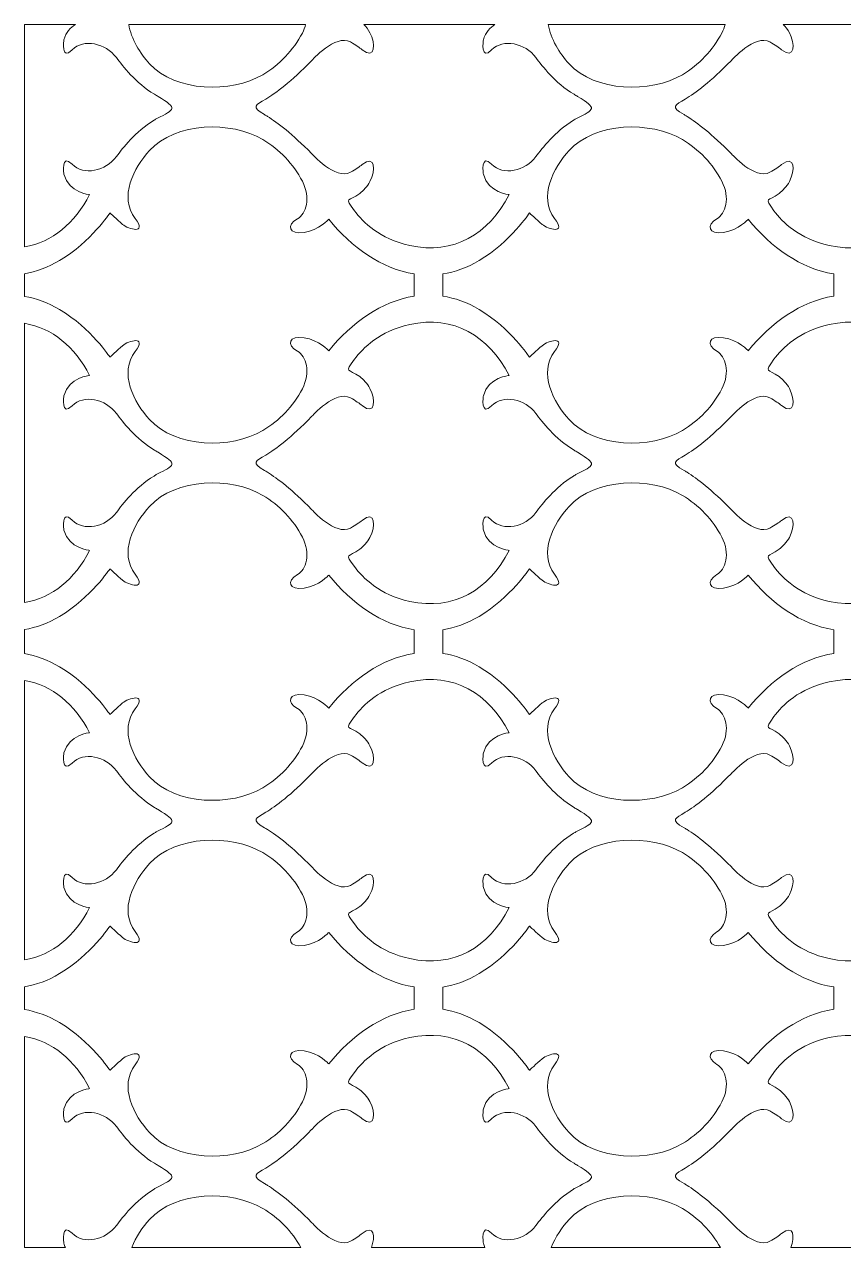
# Model space of a CAD drawing. Header units: millimetres. Extents: x -1200 to 1200, y -592 to 590.
# Drawn here: x -1200 to -410, y -592 to 590 of the extents above; entities that cross this region are included whole.
import ezdxf

# ---------------------------------------------------------------- set-up
doc = ezdxf.new("R2010")
doc.units = ezdxf.units.MM
doc.header["$MEASUREMENT"] = 0
doc.layers.add('Layer 1', color=7, linetype='Continuous')

msp = doc.modelspace()

# ---------------------------------------------------------------- linework, layer by layer
at = {"layer": 'Layer 1', "color": 250, "lineweight": 20}
for points, knots in [([(-1200.05, 375.5518), (-1173.1857, 379.9915), (-1151.4604, 398.1002), (-1137.2702, 425.9065), (-1137.2702, 425.9065), (-1156.9637, 427.2996), (-1162.1153, 445.4076), (-1162.1153, 445.4076), (-1165.1208, 466.2385), (-1154.102, 455.0739), (-1143.0822, 443.9097), (-1121.7637, 448.4274), (-1111.3126, 462.5627), (-1105.2576, 470.7513), (-1093.3278, 486.3841), (-1075.0854, 497.6592), (-1074.1068, 498.2644), (-1073.1877, 498.9029), (-1072.2194, 499.3873), (-1054.7273, 508.1419), (-1051.7535, 508.8436), (-1071.1237, 520.5232), (-1072.2374, 521.1944), (-1073.4184, 521.8614), (-1074.6207, 522.5951), (-1093.1255, 533.8847), (-1105.206, 549.713), (-1111.3126, 557.9741), (-1121.7649, 572.1112), (-1143.0822, 576.5924), (-1154.102, 565.48), (-1165.1208, 554.3074), (-1162.1153, 575.1398), (-1162.1153, 575.1398), (-1160.0169, 582.5109), (-1155.5046, 587.1098), (-1150.8935, 589.9734), (-1150.8935, 589.9734), (-1200.05, 589.9734), (-1200.05, 589.9734), (-1200.05, 589.9734), (-1200.05, 375.5518), (-1200.05, 375.5518)], [0, 0, 0, 0, 0.071428571, 0.071428571, 0.071428571, 0.142857143, 0.142857143, 0.142857143, 0.214285714, 0.214285714, 0.214285714, 0.285714286, 0.285714286, 0.285714286, 0.357142857, 0.357142857, 0.357142857, 0.428571429, 0.428571429, 0.428571429, 0.5, 0.5, 0.5, 0.571428571, 0.571428571, 0.571428571, 0.642857143, 0.642857143, 0.642857143, 0.714285714, 0.714285714, 0.714285714, 0.785714286, 0.785714286, 0.785714286, 0.857142857, 0.857142857, 0.857142857, 0.928571429, 0.928571429, 0.928571429, 1, 1, 1, 1]), ([(-1099.5283, 589.9734), (-1097.179, 575.9589), (-1088.4727, 561.9979), (-1079.4246, 552.1524), (-1054.2955, 524.8359), (-1000.6188, 523.3292), (-970.0499, 541.566), (-954.2366, 550.9289), (-940.4944, 565.1873), (-931.9554, 581.7707), (-930.5265, 584.5485), (-929.4844, 587.2985), (-928.7785, 589.9734), (-928.7785, 589.9734), (-1099.5283, 589.9734), (-1099.5283, 589.9734)], [0, 0, 0, 0, 0.2, 0.2, 0.2, 0.4, 0.4, 0.4, 0.6, 0.6, 0.6, 0.8, 0.8, 0.8, 1, 1, 1, 1]), ([(-872.6251, 589.9734), (-870.4645, 587.7821), (-868.4118, 585.169), (-866.7332, 582.0619), (-861.1645, 571.7609), (-861.3467, 555.2965), (-874.2377, 565.6545), (-876.7672, 567.6903), (-880.3945, 570.2516), (-885.5569, 573.0988), (-899.9228, 581.1311), (-922.9763, 555.0621), (-922.9763, 555.0621), (-942.9847, 534.6443), (-957.5317, 523.7435), (-967.2576, 517.9294), (-976.9307, 512.1532), (-982.0971, 510.6099), (-968.4354, 503.0453), (-967.5092, 502.5326), (-966.5629, 501.9289), (-965.5586, 501.2969), (-955.8463, 495.194), (-941.814, 484.4261), (-922.9763, 465.4598), (-922.9763, 465.4598), (-899.9228, 439.4171), (-885.5569, 447.4285), (-880.3945, 450.308), (-876.7672, 452.8228), (-874.2377, 454.8631), (-861.3467, 465.2605), (-861.1645, 448.7564), (-866.7332, 438.4741), (-869.4346, 433.4864), (-873.1055, 429.7542), (-876.6382, 427.0378), (-887.4366, 418.7326), (-891.7742, 424.0194), (-881.6776, 410.2573), (-873.6703, 399.3431), (-857.3153, 383.0212), (-828.2925, 376.698), (-786.1522, 367.5169), (-752.0951, 387.4323), (-732.461, 425.9065), (-732.461, 425.9065), (-752.1549, 427.2996), (-757.3065, 445.4076), (-757.3065, 445.4076), (-760.3119, 466.2385), (-749.2923, 455.0739), (-738.2733, 443.9097), (-716.9548, 448.4274), (-706.5033, 462.5627), (-700.4488, 470.7513), (-688.5186, 486.3841), (-670.2761, 497.6592), (-669.2979, 498.2644), (-668.3788, 498.9029), (-667.4105, 499.3873), (-649.9186, 508.1419), (-646.9443, 508.8436), (-666.3144, 520.5232), (-667.4286, 521.1944), (-668.6092, 521.8614), (-669.8123, 522.5951), (-688.3162, 533.8847), (-700.3971, 549.713), (-706.5033, 557.9741), (-716.9553, 572.1112), (-738.2733, 576.5924), (-749.2923, 565.48), (-760.3119, 554.3074), (-757.3065, 575.1398), (-757.3065, 575.1398), (-755.2072, 582.5109), (-750.6953, 587.1098), (-746.0846, 589.9734), (-746.0846, 589.9734), (-872.6251, 589.9734), (-872.6251, 589.9734)], [0, 0, 0, 0, 0.037037037, 0.037037037, 0.037037037, 0.074074074, 0.074074074, 0.074074074, 0.111111111, 0.111111111, 0.111111111, 0.148148148, 0.148148148, 0.148148148, 0.185185185, 0.185185185, 0.185185185, 0.222222222, 0.222222222, 0.222222222, 0.259259259, 0.259259259, 0.259259259, 0.296296296, 0.296296296, 0.296296296, 0.333333333, 0.333333333, 0.333333333, 0.37037037, 0.37037037, 0.37037037, 0.407407407, 0.407407407, 0.407407407, 0.444444444, 0.444444444, 0.444444444, 0.481481481, 0.481481481, 0.481481481, 0.518518519, 0.518518519, 0.518518519, 0.555555556, 0.555555556, 0.555555556, 0.592592593, 0.592592593, 0.592592593, 0.62962963, 0.62962963, 0.62962963, 0.666666667, 0.666666667, 0.666666667, 0.703703704, 0.703703704, 0.703703704, 0.740740741, 0.740740741, 0.740740741, 0.777777778, 0.777777778, 0.777777778, 0.814814815, 0.814814815, 0.814814815, 0.851851852, 0.851851852, 0.851851852, 0.888888889, 0.888888889, 0.888888889, 0.925925926, 0.925925926, 0.925925926, 0.962962963, 0.962962963, 0.962962963, 1, 1, 1, 1]), ([(-694.7186, 589.9734), (-692.3701, 575.9589), (-683.6634, 561.9979), (-674.6154, 552.1524), (-649.4843, 524.8347), (-595.8383, 523.3307), (-565.2708, 541.566), (-549.4574, 550.9289), (-535.7155, 565.1873), (-527.1758, 581.7707), (-525.7473, 584.5485), (-524.7053, 587.2985), (-523.9993, 589.9734), (-523.9993, 589.9734), (-694.7186, 589.9734), (-694.7186, 589.9734)], [0, 0, 0, 0, 0.2, 0.2, 0.2, 0.4, 0.4, 0.4, 0.6, 0.6, 0.6, 0.8, 0.8, 0.8, 1, 1, 1, 1]), ([(-467.8459, 589.9734), (-465.6854, 587.7821), (-463.6325, 585.169), (-461.9544, 582.0619), (-456.3849, 571.7609), (-456.5676, 555.2965), (-469.4588, 565.6545), (-471.9876, 567.6903), (-475.6156, 570.2516), (-480.778, 573.0988), (-495.1437, 581.1311), (-518.1971, 555.0621), (-518.1971, 555.0621), (-538.2054, 534.6443), (-552.7528, 523.7435), (-562.4784, 517.9294), (-572.151, 512.1532), (-577.3171, 510.6099), (-563.6558, 503.0453), (-562.73, 502.5326), (-561.7833, 501.9289), (-560.7785, 501.2969), (-551.067, 495.194), (-537.0348, 484.4261), (-518.1971, 465.4598), (-518.1971, 465.4598), (-495.1437, 439.4171), (-480.778, 447.4285), (-475.6156, 450.308), (-471.9876, 452.8228), (-469.4588, 454.8631), (-456.5676, 465.2605), (-456.3849, 448.7564), (-461.9544, 438.4741), (-464.6558, 433.4864), (-468.3263, 429.7542), (-471.8594, 427.0378), (-482.6573, 418.7326), (-486.9949, 424.0194), (-476.8984, 410.2573), (-468.8916, 399.3431), (-452.5357, 383.0212), (-423.5129, 376.698), (-381.3729, 367.5169), (-347.316, 387.4323), (-327.6817, 425.9065), (-327.6817, 425.9065), (-347.3756, 427.2996), (-352.5272, 445.4076), (-352.5272, 445.4076), (-355.5319, 466.2385), (-344.5131, 455.0739), (-333.4944, 443.9097), (-312.1757, 448.4274), (-301.725, 462.5627), (-295.6692, 470.7513), (-283.7393, 486.3841), (-265.497, 497.6592), (-264.5186, 498.2644), (-263.5996, 498.9029), (-262.6309, 499.3873), (-245.1393, 508.1419), (-242.165, 508.8436), (-261.5352, 520.5232), (-262.6485, 521.1944), (-263.8299, 521.8614), (-265.0331, 522.5951), (-283.5366, 533.8847), (-295.6178, 549.713), (-301.725, 557.9741), (-312.176, 572.1112), (-333.4944, 576.5924), (-344.5131, 565.48), (-355.5319, 554.3074), (-352.5272, 575.1398), (-352.5272, 575.1398), (-350.428, 582.5109), (-345.9161, 587.1098), (-341.305, 589.9734), (-341.305, 589.9734), (-467.8459, 589.9734), (-467.8459, 589.9734)], [0, 0, 0, 0, 0.037037037, 0.037037037, 0.037037037, 0.074074074, 0.074074074, 0.074074074, 0.111111111, 0.111111111, 0.111111111, 0.148148148, 0.148148148, 0.148148148, 0.185185185, 0.185185185, 0.185185185, 0.222222222, 0.222222222, 0.222222222, 0.259259259, 0.259259259, 0.259259259, 0.296296296, 0.296296296, 0.296296296, 0.333333333, 0.333333333, 0.333333333, 0.37037037, 0.37037037, 0.37037037, 0.407407407, 0.407407407, 0.407407407, 0.444444444, 0.444444444, 0.444444444, 0.481481481, 0.481481481, 0.481481481, 0.518518519, 0.518518519, 0.518518519, 0.555555556, 0.555555556, 0.555555556, 0.592592593, 0.592592593, 0.592592593, 0.62962963, 0.62962963, 0.62962963, 0.666666667, 0.666666667, 0.666666667, 0.703703704, 0.703703704, 0.703703704, 0.740740741, 0.740740741, 0.740740741, 0.777777778, 0.777777778, 0.777777778, 0.814814815, 0.814814815, 0.814814815, 0.851851852, 0.851851852, 0.851851852, 0.888888889, 0.888888889, 0.888888889, 0.925925926, 0.925925926, 0.925925926, 0.962962963, 0.962962963, 0.962962963, 1, 1, 1, 1]), ([(-1200.05, 327.6724), (-1200.05, 327.6724), (-1200.05, 349.5335), (-1200.05, 349.5335), (-1188.8257, 351.4267), (-1177.4736, 355.5373), (-1166.1864, 362.2624), (-1135.6209, 380.471), (-1117.6264, 408.1911), (-1117.6264, 408.1911), (-1117.6264, 408.1911), (-1110.8456, 401.7398), (-1105.383, 397.0799), (-1099.9205, 392.4207), (-1081.2734, 387.0446), (-1093.3278, 402.8147), (-1109.0367, 423.365), (-1094.7168, 451.74), (-1079.4246, 468.3698), (-1054.2337, 495.7676), (-1000.6893, 497.1854), (-970.0499, 478.9795), (-954.2366, 469.5827), (-940.4944, 455.338), (-931.9554, 438.7634), (-923.6041, 422.5555), (-928.4432, 407.2329), (-936.6516, 402.5151), (-947.4837, 396.289), (-945.0013, 387.2714), (-930.333, 389.4188), (-915.6649, 391.5654), (-906.461, 402.0527), (-906.461, 402.0527), (-884.6394, 374.9489), (-855.5705, 354.1938), (-824.0067, 349.3578), (-824.0067, 349.3578), (-824.0067, 327.8443), (-824.0067, 327.8443), (-855.5705, 323.0056), (-884.6394, 302.2456), (-906.461, 275.1398), (-906.461, 275.1398), (-915.6649, 285.6107), (-930.333, 287.7635), (-945.0013, 289.9204), (-947.4837, 280.9051), (-936.6516, 274.6745), (-928.4432, 269.9642), (-923.6041, 254.6603), (-931.9554, 238.4272), (-940.4944, 221.8438), (-954.2366, 207.5851), (-970.0499, 198.2226), (-1000.6172, 179.9869), (-1054.2971, 181.4947), (-1079.4246, 208.809), (-1094.7168, 225.4491), (-1109.0367, 253.8462), (-1093.3278, 274.3852), (-1081.2734, 290.1548), (-1099.9205, 284.8008), (-1105.383, 280.083), (-1110.8456, 275.4326), (-1117.6264, 268.9705), (-1117.6264, 268.9705), (-1117.6264, 268.9705), (-1135.6209, 296.7235), (-1166.1864, 314.9401), (-1177.4736, 321.6682), (-1188.8257, 325.7804), (-1200.05, 327.6724)], [0, 0, 0, 0, 0.041666667, 0.041666667, 0.041666667, 0.083333333, 0.083333333, 0.083333333, 0.125, 0.125, 0.125, 0.166666667, 0.166666667, 0.166666667, 0.208333333, 0.208333333, 0.208333333, 0.25, 0.25, 0.25, 0.291666667, 0.291666667, 0.291666667, 0.333333333, 0.333333333, 0.333333333, 0.375, 0.375, 0.375, 0.416666667, 0.416666667, 0.416666667, 0.458333333, 0.458333333, 0.458333333, 0.5, 0.5, 0.5, 0.541666667, 0.541666667, 0.541666667, 0.583333333, 0.583333333, 0.583333333, 0.625, 0.625, 0.625, 0.666666667, 0.666666667, 0.666666667, 0.708333333, 0.708333333, 0.708333333, 0.75, 0.75, 0.75, 0.791666667, 0.791666667, 0.791666667, 0.833333333, 0.833333333, 0.833333333, 0.875, 0.875, 0.875, 0.916666667, 0.916666667, 0.916666667, 0.958333333, 0.958333333, 0.958333333, 1, 1, 1, 1]), ([(-565.2708, 478.9795), (-549.4574, 469.5827), (-535.7155, 455.338), (-527.1758, 438.7634), (-518.8249, 422.5555), (-523.6644, 407.2329), (-531.8724, 402.5151), (-542.7044, 396.289), (-540.2222, 387.2714), (-525.5541, 389.4188), (-510.8856, 391.5654), (-501.6818, 402.0527), (-501.6818, 402.0527), (-479.8602, 374.9489), (-450.7909, 354.1938), (-419.2274, 349.3578), (-419.2274, 349.3578), (-419.2274, 327.8443), (-419.2274, 327.8443), (-450.7909, 323.0056), (-479.8602, 302.2456), (-501.6818, 275.1398), (-501.6818, 275.1398), (-510.8856, 285.6107), (-525.5541, 287.7635), (-540.2222, 289.9204), (-542.7044, 280.9051), (-531.8724, 274.6745), (-523.6644, 269.9642), (-518.8249, 254.6603), (-527.1758, 238.4272), (-535.7155, 221.8438), (-549.4574, 207.5851), (-565.2708, 198.2226), (-595.8367, 179.9872), (-649.4863, 181.4932), (-674.6154, 208.809), (-689.9075, 225.4491), (-704.2271, 253.8462), (-688.5186, 274.3852), (-676.4642, 290.1548), (-695.1116, 284.8008), (-700.5737, 280.083), (-706.0367, 275.4326), (-712.8177, 268.9705), (-712.8177, 268.9705), (-712.8177, 268.9705), (-730.8116, 296.7235), (-761.3768, 314.9401), (-773.0826, 321.9171), (-784.8553, 326.0811), (-796.4862, 327.8732), (-796.4862, 327.8732), (-796.4862, 349.3311), (-796.4862, 349.3311), (-784.8553, 351.1249), (-773.0826, 355.2885), (-761.3768, 362.2624), (-730.8116, 380.471), (-712.8177, 408.1911), (-712.8177, 408.1911), (-712.8177, 408.1911), (-706.0367, 401.7398), (-700.5737, 397.0799), (-695.1116, 392.4207), (-676.4642, 387.0446), (-688.5186, 402.8147), (-704.2271, 423.365), (-689.9075, 451.74), (-674.6154, 468.3698), (-649.4225, 495.7695), (-595.9089, 497.1843), (-565.2708, 478.9795)], [0, 0, 0, 0, 0.041666667, 0.041666667, 0.041666667, 0.083333333, 0.083333333, 0.083333333, 0.125, 0.125, 0.125, 0.166666667, 0.166666667, 0.166666667, 0.208333333, 0.208333333, 0.208333333, 0.25, 0.25, 0.25, 0.291666667, 0.291666667, 0.291666667, 0.333333333, 0.333333333, 0.333333333, 0.375, 0.375, 0.375, 0.416666667, 0.416666667, 0.416666667, 0.458333333, 0.458333333, 0.458333333, 0.5, 0.5, 0.5, 0.541666667, 0.541666667, 0.541666667, 0.583333333, 0.583333333, 0.583333333, 0.625, 0.625, 0.625, 0.666666667, 0.666666667, 0.666666667, 0.708333333, 0.708333333, 0.708333333, 0.75, 0.75, 0.75, 0.791666667, 0.791666667, 0.791666667, 0.833333333, 0.833333333, 0.833333333, 0.875, 0.875, 0.875, 0.916666667, 0.916666667, 0.916666667, 0.958333333, 0.958333333, 0.958333333, 1, 1, 1, 1]), ([(-967.2576, 174.5852), (-957.5317, 180.4), (-942.9847, 191.3005), (-922.9763, 211.7186), (-922.9763, 211.7186), (-899.9228, 237.7876), (-885.5569, 229.755), (-880.3945, 226.9078), (-876.7672, 224.3465), (-874.2377, 222.3108), (-861.3467, 211.9534), (-861.1645, 228.4176), (-866.7332, 238.718), (-869.4346, 243.7195), (-873.1055, 247.4425), (-876.6382, 250.1826), (-887.4366, 258.4448), (-891.7742, 253.1446), (-881.6776, 266.9364), (-873.6703, 277.8734), (-857.3153, 294.1699), (-828.2925, 300.5091), (-786.1522, 309.7004), (-752.0951, 289.7428), (-732.461, 251.2864), (-732.461, 251.2864), (-752.1549, 249.8888), (-757.3065, 231.7961), (-757.3065, 231.7961), (-760.3119, 210.964), (-749.2923, 222.1358), (-738.2733, 233.2486), (-716.9553, 228.7674), (-706.5033, 214.6306), (-700.3971, 206.3693), (-688.3162, 190.5413), (-669.8123, 179.2517), (-668.6092, 178.5175), (-667.4286, 177.8505), (-666.3144, 177.1793), (-646.9443, 165.4998), (-649.9186, 164.7989), (-667.4105, 156.0436), (-668.3788, 155.5591), (-669.2979, 154.9203), (-670.2761, 154.3154), (-688.5186, 143.0403), (-700.4488, 127.4074), (-706.5033, 119.2189), (-716.9548, 105.0836), (-738.2733, 100.5663), (-749.2923, 111.7301), (-760.3119, 122.8947), (-757.3065, 102.0638), (-757.3065, 102.0638), (-752.1549, 83.9558), (-732.461, 82.5631), (-732.461, 82.5631), (-752.0951, 44.0884), (-786.1522, 24.1731), (-828.2925, 33.3541), (-857.3153, 39.6774), (-873.6703, 55.9997), (-881.6776, 66.9139), (-891.7742, 80.6757), (-887.4366, 75.3891), (-876.6382, 83.6939), (-873.1055, 86.4107), (-869.4346, 90.143), (-866.7332, 95.1303), (-861.1645, 105.4129), (-861.3467, 121.9166), (-874.2377, 111.5193), (-876.7672, 109.479), (-880.3945, 106.9645), (-885.5569, 104.085), (-899.9228, 96.0732), (-922.9763, 122.1163), (-922.9763, 122.1163), (-941.814, 141.0823), (-955.8463, 151.8505), (-965.5586, 157.9539), (-966.5629, 158.5854), (-967.5092, 159.1888), (-968.4354, 159.7018), (-982.0971, 167.2661), (-976.9307, 168.8093), (-967.2576, 174.5852)], [0, 0, 0, 0, 0.034482759, 0.034482759, 0.034482759, 0.068965517, 0.068965517, 0.068965517, 0.103448276, 0.103448276, 0.103448276, 0.137931034, 0.137931034, 0.137931034, 0.172413793, 0.172413793, 0.172413793, 0.206896552, 0.206896552, 0.206896552, 0.24137931, 0.24137931, 0.24137931, 0.275862069, 0.275862069, 0.275862069, 0.310344828, 0.310344828, 0.310344828, 0.344827586, 0.344827586, 0.344827586, 0.379310345, 0.379310345, 0.379310345, 0.413793103, 0.413793103, 0.413793103, 0.448275862, 0.448275862, 0.448275862, 0.482758621, 0.482758621, 0.482758621, 0.517241379, 0.517241379, 0.517241379, 0.551724138, 0.551724138, 0.551724138, 0.586206897, 0.586206897, 0.586206897, 0.620689655, 0.620689655, 0.620689655, 0.655172414, 0.655172414, 0.655172414, 0.689655172, 0.689655172, 0.689655172, 0.724137931, 0.724137931, 0.724137931, 0.75862069, 0.75862069, 0.75862069, 0.793103448, 0.793103448, 0.793103448, 0.827586207, 0.827586207, 0.827586207, 0.862068966, 0.862068966, 0.862068966, 0.896551724, 0.896551724, 0.896551724, 0.931034483, 0.931034483, 0.931034483, 0.965517241, 0.965517241, 0.965517241, 1, 1, 1, 1]), ([(-562.4784, 174.5852), (-552.7528, 180.4), (-538.2054, 191.3005), (-518.1971, 211.7186), (-518.1971, 211.7186), (-495.1437, 237.7876), (-480.778, 229.755), (-475.6156, 226.9078), (-471.9876, 224.3465), (-469.4588, 222.3108), (-456.5676, 211.9534), (-456.3849, 228.4176), (-461.9544, 238.718), (-464.6558, 243.7195), (-468.3263, 247.4425), (-471.8594, 250.1826), (-482.6573, 258.4448), (-486.9949, 253.1446), (-476.8984, 266.9364), (-468.8916, 277.8734), (-452.5357, 294.1699), (-423.5129, 300.5091), (-381.3729, 309.7004), (-347.316, 289.7428), (-327.6817, 251.2864), (-327.6817, 251.2864), (-347.3756, 249.8888), (-352.5272, 231.7961), (-352.5272, 231.7961), (-355.5319, 210.964), (-344.5131, 222.1358), (-333.4944, 233.2486), (-312.176, 228.7674), (-301.725, 214.6306), (-295.6178, 206.3693), (-283.5366, 190.5413), (-265.0331, 179.2517), (-263.8299, 178.5175), (-262.6485, 177.8505), (-261.5352, 177.1793), (-242.165, 165.4998), (-245.1393, 164.7989), (-262.6309, 156.0436), (-263.5996, 155.5591), (-264.5186, 154.9203), (-265.497, 154.3154), (-283.7393, 143.0403), (-295.6692, 127.4074), (-301.725, 119.2189), (-312.1757, 105.0836), (-333.4944, 100.5663), (-344.5131, 111.7301), (-355.5319, 122.8947), (-352.5272, 102.0638), (-352.5272, 102.0638), (-347.3756, 83.9558), (-327.6817, 82.5631), (-327.6817, 82.5631), (-347.316, 44.0884), (-381.3729, 24.1731), (-423.5129, 33.3541), (-452.5357, 39.6774), (-468.8916, 55.9997), (-476.8984, 66.9139), (-486.9949, 80.6757), (-482.6573, 75.3891), (-471.8594, 83.6939), (-468.3263, 86.4107), (-464.6558, 90.143), (-461.9544, 95.1303), (-456.3849, 105.4129), (-456.5676, 121.9166), (-469.4588, 111.5193), (-471.9876, 109.479), (-475.6156, 106.9645), (-480.778, 104.085), (-495.1437, 96.0732), (-518.1971, 122.1163), (-518.1971, 122.1163), (-537.0348, 141.0823), (-551.067, 151.8505), (-560.7785, 157.9539), (-561.7833, 158.5854), (-562.73, 159.1888), (-563.6558, 159.7018), (-577.3171, 167.2661), (-572.151, 168.8093), (-562.4784, 174.5852)], [0, 0, 0, 0, 0.034482759, 0.034482759, 0.034482759, 0.068965517, 0.068965517, 0.068965517, 0.103448276, 0.103448276, 0.103448276, 0.137931034, 0.137931034, 0.137931034, 0.172413793, 0.172413793, 0.172413793, 0.206896552, 0.206896552, 0.206896552, 0.24137931, 0.24137931, 0.24137931, 0.275862069, 0.275862069, 0.275862069, 0.310344828, 0.310344828, 0.310344828, 0.344827586, 0.344827586, 0.344827586, 0.379310345, 0.379310345, 0.379310345, 0.413793103, 0.413793103, 0.413793103, 0.448275862, 0.448275862, 0.448275862, 0.482758621, 0.482758621, 0.482758621, 0.517241379, 0.517241379, 0.517241379, 0.551724138, 0.551724138, 0.551724138, 0.586206897, 0.586206897, 0.586206897, 0.620689655, 0.620689655, 0.620689655, 0.655172414, 0.655172414, 0.655172414, 0.689655172, 0.689655172, 0.689655172, 0.724137931, 0.724137931, 0.724137931, 0.75862069, 0.75862069, 0.75862069, 0.793103448, 0.793103448, 0.793103448, 0.827586207, 0.827586207, 0.827586207, 0.862068966, 0.862068966, 0.862068966, 0.896551724, 0.896551724, 0.896551724, 0.931034483, 0.931034483, 0.931034483, 0.965517241, 0.965517241, 0.965517241, 1, 1, 1, 1]), ([(-1200.05, 32.2081), (-1173.1857, 36.6476), (-1151.4604, 54.7564), (-1137.2702, 82.5631), (-1137.2702, 82.5631), (-1156.9637, 83.9558), (-1162.1153, 102.0638), (-1162.1153, 102.0638), (-1165.1208, 122.8947), (-1154.102, 111.7301), (-1143.0822, 100.5663), (-1121.7637, 105.0836), (-1111.3126, 119.2189), (-1105.2576, 127.4074), (-1093.3278, 143.0403), (-1075.0854, 154.3154), (-1074.1068, 154.9203), (-1073.1877, 155.5591), (-1072.2194, 156.0436), (-1054.7273, 164.7989), (-1051.7535, 165.4998), (-1071.1237, 177.1793), (-1072.2374, 177.8505), (-1073.4184, 178.5175), (-1074.6207, 179.2517), (-1093.1255, 190.5413), (-1105.206, 206.3693), (-1111.3126, 214.6306), (-1121.7649, 228.7674), (-1143.0822, 233.2486), (-1154.102, 222.1358), (-1165.1208, 210.964), (-1162.1153, 231.7961), (-1162.1153, 231.7961), (-1156.9637, 249.8888), (-1137.2702, 251.2864), (-1137.2702, 251.2864), (-1151.4604, 279.0798), (-1173.1857, 297.2076), (-1200.05, 301.6544), (-1200.05, 301.6544), (-1200.05, 32.2081), (-1200.05, 32.2081)], [0, 0, 0, 0, 0.071428571, 0.071428571, 0.071428571, 0.142857143, 0.142857143, 0.142857143, 0.214285714, 0.214285714, 0.214285714, 0.285714286, 0.285714286, 0.285714286, 0.357142857, 0.357142857, 0.357142857, 0.428571429, 0.428571429, 0.428571429, 0.5, 0.5, 0.5, 0.571428571, 0.571428571, 0.571428571, 0.642857143, 0.642857143, 0.642857143, 0.714285714, 0.714285714, 0.714285714, 0.785714286, 0.785714286, 0.785714286, 0.857142857, 0.857142857, 0.857142857, 0.928571429, 0.928571429, 0.928571429, 1, 1, 1, 1]), ([(-1200.05, -17.0557), (-1200.05, -17.0557), (-1200.05, 6.1928), (-1200.05, 6.1928), (-1188.8257, 8.0856), (-1177.4741, 12.194), (-1166.1864, 18.9185), (-1135.6209, 37.1275), (-1117.6264, 64.8473), (-1117.6264, 64.8473), (-1117.6264, 64.8473), (-1110.8456, 58.396), (-1105.383, 53.7361), (-1099.9205, 49.0769), (-1081.2734, 43.7008), (-1093.3278, 59.4708), (-1109.0367, 80.0212), (-1094.7168, 108.3965), (-1079.4246, 125.0265), (-1054.231, 152.4268), (-1000.69, 153.8428), (-970.0499, 135.6357), (-954.2366, 126.2388), (-940.4944, 111.9942), (-931.9554, 95.42), (-923.6041, 79.2116), (-928.4432, 63.8895), (-936.6516, 59.1716), (-947.4837, 52.9448), (-945.0013, 43.928), (-930.333, 46.075), (-915.6649, 48.2216), (-906.461, 58.7097), (-906.461, 58.7097), (-884.6186, 31.5795), (-855.5164, 10.8119), (-823.9165, 6.0018), (-823.9165, 6.0018), (-823.9165, -5.0123), (-823.9165, -5.0123), (-823.9165, -5.0123), (-824.066, -5.0123), (-824.066, -5.0123), (-824.066, -5.0123), (-824.066, -16.4139), (-824.066, -16.4139), (-824.066, -16.4139), (-823.9165, -16.4139), (-823.9165, -16.4139), (-823.9165, -16.4139), (-823.9165, -16.8785), (-823.9165, -16.8785), (-855.5161, -21.6901), (-884.6186, -42.4574), (-906.461, -69.5891), (-906.461, -69.5891), (-915.6649, -59.1186), (-930.333, -56.9654), (-945.0013, -54.8086), (-947.4837, -63.8238), (-936.6516, -70.0545), (-928.4432, -74.7643), (-923.6041, -90.0686), (-931.9554, -106.3017), (-940.4944, -122.885), (-954.2366, -137.1435), (-970.0499, -146.5059), (-1000.6188, -164.7432), (-1054.2955, -163.2361), (-1079.4246, -135.92), (-1094.7168, -119.2805), (-1109.0367, -90.8831), (-1093.3278, -70.3434), (-1081.2734, -54.5741), (-1099.9205, -59.9273), (-1105.383, -64.6456), (-1110.8456, -69.2964), (-1117.6264, -75.7579), (-1117.6264, -75.7579), (-1117.6264, -75.7579), (-1135.6209, -48.0058), (-1166.1864, -29.788), (-1177.4736, -23.0616), (-1188.8257, -18.9482), (-1200.05, -17.0557)], [0, 0, 0, 0, 0.035714286, 0.035714286, 0.035714286, 0.071428571, 0.071428571, 0.071428571, 0.107142857, 0.107142857, 0.107142857, 0.142857143, 0.142857143, 0.142857143, 0.178571429, 0.178571429, 0.178571429, 0.214285714, 0.214285714, 0.214285714, 0.25, 0.25, 0.25, 0.285714286, 0.285714286, 0.285714286, 0.321428571, 0.321428571, 0.321428571, 0.357142857, 0.357142857, 0.357142857, 0.392857143, 0.392857143, 0.392857143, 0.428571429, 0.428571429, 0.428571429, 0.464285714, 0.464285714, 0.464285714, 0.5, 0.5, 0.5, 0.535714286, 0.535714286, 0.535714286, 0.571428571, 0.571428571, 0.571428571, 0.607142857, 0.607142857, 0.607142857, 0.642857143, 0.642857143, 0.642857143, 0.678571429, 0.678571429, 0.678571429, 0.714285714, 0.714285714, 0.714285714, 0.75, 0.75, 0.75, 0.785714286, 0.785714286, 0.785714286, 0.821428571, 0.821428571, 0.821428571, 0.857142857, 0.857142857, 0.857142857, 0.892857143, 0.892857143, 0.892857143, 0.928571429, 0.928571429, 0.928571429, 0.964285714, 0.964285714, 0.964285714, 1, 1, 1, 1]), ([(-419.1372, -16.8687), (-419.1372, -16.8687), (-419.1372, -10.3529), (-419.1372, -10.3529), (-419.1372, -10.3529), (-419.2571, -10.3529), (-419.2571, -10.3529), (-419.2571, -10.3529), (-419.2571, -5.0123), (-419.2571, -5.0123), (-419.2571, -5.0123), (-419.1372, -5.0123), (-419.1372, -5.0123), (-419.1372, -5.0123), (-419.1372, 6.0018), (-419.1372, 6.0018), (-450.7368, 10.8119), (-479.8394, 31.5795), (-501.6818, 58.7097), (-501.6818, 58.7097), (-510.8856, 48.2216), (-525.5541, 46.075), (-540.2222, 43.928), (-542.7044, 52.9448), (-531.8724, 59.1716), (-523.6644, 63.8895), (-518.8249, 79.2116), (-527.1758, 95.42), (-535.7155, 111.9942), (-549.4574, 126.2388), (-565.2708, 135.6357), (-595.9096, 153.8412), (-649.4198, 152.4295), (-674.6154, 125.0265), (-689.9075, 108.3965), (-704.2271, 80.0212), (-688.5186, 59.4708), (-676.4642, 43.7008), (-695.1116, 49.0769), (-700.5737, 53.7361), (-706.0367, 58.396), (-712.8177, 64.8473), (-712.8177, 64.8473), (-712.8177, 64.8473), (-730.8116, 37.1275), (-761.3768, 18.9185), (-773.0517, 11.9637), (-784.796, 7.8054), (-796.3965, 6.0044), (-796.3965, 6.0044), (-796.3965, -16.8725), (-796.3965, -16.8725), (-784.7956, -18.673), (-773.0517, -22.8305), (-761.3768, -29.788), (-730.8116, -48.0058), (-712.8177, -75.7579), (-712.8177, -75.7579), (-712.8177, -75.7579), (-706.0367, -69.2964), (-700.5737, -64.6456), (-695.1116, -59.9273), (-676.4642, -54.5741), (-688.5186, -70.3434), (-704.2271, -90.8831), (-689.9075, -119.2805), (-674.6154, -135.92), (-649.4843, -163.238), (-595.8383, -164.742), (-565.2708, -146.5059), (-549.4574, -137.1435), (-535.7155, -122.885), (-527.1758, -106.3017), (-518.8249, -90.0686), (-523.6644, -74.7643), (-531.8724, -70.0545), (-542.7044, -63.8238), (-540.2222, -54.8086), (-525.5541, -56.9654), (-510.8856, -59.1186), (-501.6818, -69.5891), (-501.6818, -69.5891), (-479.8394, -42.4574), (-450.7373, -21.6806), (-419.1372, -16.8687)], [0, 0, 0, 0, 0.035714286, 0.035714286, 0.035714286, 0.071428571, 0.071428571, 0.071428571, 0.107142857, 0.107142857, 0.107142857, 0.142857143, 0.142857143, 0.142857143, 0.178571429, 0.178571429, 0.178571429, 0.214285714, 0.214285714, 0.214285714, 0.25, 0.25, 0.25, 0.285714286, 0.285714286, 0.285714286, 0.321428571, 0.321428571, 0.321428571, 0.357142857, 0.357142857, 0.357142857, 0.392857143, 0.392857143, 0.392857143, 0.428571429, 0.428571429, 0.428571429, 0.464285714, 0.464285714, 0.464285714, 0.5, 0.5, 0.5, 0.535714286, 0.535714286, 0.535714286, 0.571428571, 0.571428571, 0.571428571, 0.607142857, 0.607142857, 0.607142857, 0.642857143, 0.642857143, 0.642857143, 0.678571429, 0.678571429, 0.678571429, 0.714285714, 0.714285714, 0.714285714, 0.75, 0.75, 0.75, 0.785714286, 0.785714286, 0.785714286, 0.821428571, 0.821428571, 0.821428571, 0.857142857, 0.857142857, 0.857142857, 0.892857143, 0.892857143, 0.892857143, 0.928571429, 0.928571429, 0.928571429, 0.964285714, 0.964285714, 0.964285714, 1, 1, 1, 1]), ([(-967.2576, -170.1433), (-957.5317, -164.3289), (-942.9847, -153.4283), (-922.9763, -133.0107), (-922.9763, -133.0107), (-899.9228, -106.9412), (-885.5569, -114.9743), (-880.3945, -117.8207), (-876.7672, -120.382), (-874.2377, -122.4178), (-861.3467, -132.7759), (-861.1645, -116.3114), (-866.7332, -106.0108), (-869.4346, -101.0094), (-873.1055, -97.286), (-876.6382, -94.5463), (-887.4366, -86.2841), (-891.7742, -91.584), (-881.6776, -77.7929), (-873.6703, -66.8547), (-857.3153, -50.5587), (-828.2925, -44.2199), (-786.1522, -35.0284), (-752.0951, -54.9861), (-732.461, -93.4425), (-732.461, -93.4425), (-752.1549, -94.8402), (-757.3065, -112.9329), (-757.3065, -112.9329), (-760.3119, -133.7653), (-749.2923, -122.5924), (-738.2733, -111.48), (-716.9553, -115.9615), (-706.5033, -130.0983), (-700.3971, -138.36), (-688.3162, -154.1873), (-669.8123, -165.4776), (-668.6092, -166.211), (-667.4286, -166.878), (-666.3144, -167.5492), (-646.9443, -179.2291), (-649.9186, -179.9308), (-667.4105, -188.6854), (-668.3788, -189.1702), (-669.2979, -189.8079), (-670.2761, -190.4135), (-688.5186, -201.6886), (-700.4488, -217.3218), (-706.5033, -225.5104), (-716.9548, -239.6456), (-738.2733, -244.1627), (-749.2923, -232.9984), (-760.3119, -221.8342), (-757.3065, -242.6652), (-757.3065, -242.6652), (-752.1549, -260.7735), (-732.461, -262.1658), (-732.461, -262.1658), (-752.0951, -300.6405), (-786.1522, -320.5555), (-828.2925, -311.3752), (-857.3153, -305.0515), (-873.6703, -288.7292), (-881.6776, -277.815), (-891.7742, -264.0525), (-887.4366, -269.3398), (-876.6382, -261.035), (-873.1055, -258.3181), (-869.4346, -254.5856), (-866.7332, -249.5982), (-861.1645, -239.3164), (-861.3467, -222.8123), (-874.2377, -233.21), (-876.7672, -235.2495), (-880.3945, -237.7643), (-885.5569, -240.6435), (-899.9228, -248.6556), (-922.9763, -222.6125), (-922.9763, -222.6125), (-941.814, -203.6462), (-955.8463, -192.8788), (-965.5586, -186.7751), (-966.5629, -186.1435), (-967.5092, -185.5398), (-968.4354, -185.0271), (-982.0971, -177.4625), (-976.9307, -175.92), (-967.2576, -170.1433)], [0, 0, 0, 0, 0.034482759, 0.034482759, 0.034482759, 0.068965517, 0.068965517, 0.068965517, 0.103448276, 0.103448276, 0.103448276, 0.137931034, 0.137931034, 0.137931034, 0.172413793, 0.172413793, 0.172413793, 0.206896552, 0.206896552, 0.206896552, 0.24137931, 0.24137931, 0.24137931, 0.275862069, 0.275862069, 0.275862069, 0.310344828, 0.310344828, 0.310344828, 0.344827586, 0.344827586, 0.344827586, 0.379310345, 0.379310345, 0.379310345, 0.413793103, 0.413793103, 0.413793103, 0.448275862, 0.448275862, 0.448275862, 0.482758621, 0.482758621, 0.482758621, 0.517241379, 0.517241379, 0.517241379, 0.551724138, 0.551724138, 0.551724138, 0.586206897, 0.586206897, 0.586206897, 0.620689655, 0.620689655, 0.620689655, 0.655172414, 0.655172414, 0.655172414, 0.689655172, 0.689655172, 0.689655172, 0.724137931, 0.724137931, 0.724137931, 0.75862069, 0.75862069, 0.75862069, 0.793103448, 0.793103448, 0.793103448, 0.827586207, 0.827586207, 0.827586207, 0.862068966, 0.862068966, 0.862068966, 0.896551724, 0.896551724, 0.896551724, 0.931034483, 0.931034483, 0.931034483, 0.965517241, 0.965517241, 0.965517241, 1, 1, 1, 1]), ([(-562.4784, -170.1433), (-552.7528, -164.3289), (-538.2054, -153.4283), (-518.1971, -133.0107), (-518.1971, -133.0107), (-495.1437, -106.9412), (-480.778, -114.9743), (-475.6156, -117.8207), (-471.9876, -120.382), (-469.4588, -122.4178), (-456.5676, -132.7759), (-456.3849, -116.3114), (-461.9544, -106.0108), (-464.6558, -101.0094), (-468.3263, -97.286), (-471.8594, -94.5463), (-482.6573, -86.2841), (-486.9949, -91.584), (-476.8984, -77.7929), (-468.8916, -66.8547), (-452.5357, -50.5587), (-423.5129, -44.2199), (-381.3729, -35.0284), (-347.316, -54.9861), (-327.6817, -93.4425), (-327.6817, -93.4425), (-347.3756, -94.8402), (-352.5272, -112.9329), (-352.5272, -112.9329), (-355.5319, -133.7653), (-344.5131, -122.5924), (-333.4944, -111.48), (-312.176, -115.9615), (-301.725, -130.0983), (-295.6178, -138.36), (-283.5366, -154.1873), (-265.0331, -165.4776), (-263.8299, -166.211), (-262.6485, -166.878), (-261.5352, -167.5492), (-242.165, -179.2291), (-245.1393, -179.9308), (-262.6309, -188.6854), (-263.5996, -189.1702), (-264.5186, -189.8079), (-265.497, -190.4135), (-283.7393, -201.6886), (-295.6692, -217.3218), (-301.725, -225.5104), (-312.1757, -239.6456), (-333.4944, -244.1627), (-344.5131, -232.9984), (-355.5319, -221.8342), (-352.5272, -242.6652), (-352.5272, -242.6652), (-347.3756, -260.7735), (-327.6817, -262.1658), (-327.6817, -262.1658), (-347.316, -300.6405), (-381.3729, -320.5555), (-423.5129, -311.3752), (-452.5357, -305.0515), (-468.8916, -288.7292), (-476.8984, -277.815), (-486.9949, -264.0525), (-482.6573, -269.3398), (-471.8594, -261.035), (-468.3263, -258.3181), (-464.6558, -254.5856), (-461.9544, -249.5982), (-456.3849, -239.3164), (-456.5676, -222.8123), (-469.4588, -233.21), (-471.9876, -235.2495), (-475.6156, -237.7643), (-480.778, -240.6435), (-495.1437, -248.6556), (-518.1971, -222.6125), (-518.1971, -222.6125), (-537.0348, -203.6462), (-551.067, -192.8788), (-560.7785, -186.7751), (-561.7833, -186.1435), (-562.73, -185.5398), (-563.6558, -185.0271), (-577.3171, -177.4625), (-572.151, -175.92), (-562.4784, -170.1433)], [0, 0, 0, 0, 0.034482759, 0.034482759, 0.034482759, 0.068965517, 0.068965517, 0.068965517, 0.103448276, 0.103448276, 0.103448276, 0.137931034, 0.137931034, 0.137931034, 0.172413793, 0.172413793, 0.172413793, 0.206896552, 0.206896552, 0.206896552, 0.24137931, 0.24137931, 0.24137931, 0.275862069, 0.275862069, 0.275862069, 0.310344828, 0.310344828, 0.310344828, 0.344827586, 0.344827586, 0.344827586, 0.379310345, 0.379310345, 0.379310345, 0.413793103, 0.413793103, 0.413793103, 0.448275862, 0.448275862, 0.448275862, 0.482758621, 0.482758621, 0.482758621, 0.517241379, 0.517241379, 0.517241379, 0.551724138, 0.551724138, 0.551724138, 0.586206897, 0.586206897, 0.586206897, 0.620689655, 0.620689655, 0.620689655, 0.655172414, 0.655172414, 0.655172414, 0.689655172, 0.689655172, 0.689655172, 0.724137931, 0.724137931, 0.724137931, 0.75862069, 0.75862069, 0.75862069, 0.793103448, 0.793103448, 0.793103448, 0.827586207, 0.827586207, 0.827586207, 0.862068966, 0.862068966, 0.862068966, 0.896551724, 0.896551724, 0.896551724, 0.931034483, 0.931034483, 0.931034483, 0.965517241, 0.965517241, 0.965517241, 1, 1, 1, 1]), ([(-1200.05, -312.5209), (-1173.1857, -308.0808), (-1151.4604, -289.9725), (-1137.2702, -262.1658), (-1137.2702, -262.1658), (-1156.9637, -260.7735), (-1162.1153, -242.6652), (-1162.1153, -242.6652), (-1165.1208, -221.8342), (-1154.102, -232.9984), (-1143.0822, -244.1627), (-1121.7637, -239.6456), (-1111.3126, -225.5104), (-1105.2576, -217.3218), (-1093.3278, -201.6886), (-1075.0854, -190.4135), (-1074.1068, -189.8079), (-1073.1877, -189.1702), (-1072.2194, -188.6854), (-1054.7273, -179.9308), (-1051.7535, -179.2291), (-1071.1237, -167.5492), (-1072.2374, -166.878), (-1073.4184, -166.211), (-1074.6207, -165.4776), (-1093.1255, -154.1873), (-1105.206, -138.36), (-1111.3126, -130.0983), (-1121.7649, -115.9615), (-1143.0822, -111.48), (-1154.102, -122.5924), (-1165.1208, -133.7653), (-1162.1153, -112.9329), (-1162.1153, -112.9329), (-1156.9637, -94.8402), (-1137.2702, -93.4425), (-1137.2702, -93.4425), (-1151.4604, -65.6492), (-1173.1857, -47.5214), (-1200.05, -43.0745), (-1200.05, -43.0745), (-1200.05, -312.5209), (-1200.05, -312.5209)], [0, 0, 0, 0, 0.071428571, 0.071428571, 0.071428571, 0.142857143, 0.142857143, 0.142857143, 0.214285714, 0.214285714, 0.214285714, 0.285714286, 0.285714286, 0.285714286, 0.357142857, 0.357142857, 0.357142857, 0.428571429, 0.428571429, 0.428571429, 0.5, 0.5, 0.5, 0.571428571, 0.571428571, 0.571428571, 0.642857143, 0.642857143, 0.642857143, 0.714285714, 0.714285714, 0.714285714, 0.785714286, 0.785714286, 0.785714286, 0.857142857, 0.857142857, 0.857142857, 0.928571429, 0.928571429, 0.928571429, 1, 1, 1, 1]), ([(-1200.05, -360.4007), (-1200.05, -360.4007), (-1200.05, -338.5388), (-1200.05, -338.5388), (-1188.8257, -336.6457), (-1177.4736, -332.5353), (-1166.1864, -325.8104), (-1135.6209, -307.6014), (-1117.6264, -279.8816), (-1117.6264, -279.8816), (-1117.6264, -279.8816), (-1110.8456, -286.3329), (-1105.383, -290.9925), (-1099.9205, -295.6516), (-1081.2734, -301.0281), (-1093.3278, -285.2581), (-1109.0367, -264.7073), (-1094.7168, -236.3323), (-1079.4246, -219.7025), (-1054.2337, -192.3047), (-1000.6893, -190.8869), (-970.0499, -209.0932), (-954.2366, -218.4897), (-940.4944, -232.7343), (-931.9554, -249.3089), (-923.6041, -265.5173), (-928.4432, -280.8394), (-936.6516, -285.5577), (-947.4837, -291.7833), (-945.0013, -300.8009), (-930.333, -298.6543), (-915.6649, -296.5069), (-906.461, -286.0196), (-906.461, -286.0196), (-884.6394, -313.1239), (-855.5705, -333.8785), (-824.0067, -338.7149), (-824.0067, -338.7149), (-824.0067, -360.2285), (-824.0067, -360.2285), (-855.5705, -365.0679), (-884.6394, -385.8272), (-906.461, -412.9333), (-906.461, -412.9333), (-915.6649, -402.4623), (-930.333, -400.3096), (-945.0013, -398.1527), (-947.4837, -407.1676), (-936.6516, -413.3983), (-928.4432, -418.1089), (-923.6041, -433.4128), (-931.9554, -449.6459), (-940.4944, -466.2292), (-954.2366, -480.4877), (-970.0499, -489.8501), (-1000.6188, -508.0873), (-1054.2955, -506.5807), (-1079.4246, -479.2642), (-1094.7168, -462.6244), (-1109.0367, -434.2273), (-1093.3278, -413.6876), (-1081.2734, -397.9183), (-1099.9205, -403.2715), (-1105.383, -407.9898), (-1110.8456, -412.6405), (-1117.6264, -419.1021), (-1117.6264, -419.1021), (-1117.6264, -419.1021), (-1135.6209, -391.3499), (-1166.1864, -373.133), (-1177.4736, -366.4053), (-1188.8257, -362.2931), (-1200.05, -360.4007)], [0, 0, 0, 0, 0.041666667, 0.041666667, 0.041666667, 0.083333333, 0.083333333, 0.083333333, 0.125, 0.125, 0.125, 0.166666667, 0.166666667, 0.166666667, 0.208333333, 0.208333333, 0.208333333, 0.25, 0.25, 0.25, 0.291666667, 0.291666667, 0.291666667, 0.333333333, 0.333333333, 0.333333333, 0.375, 0.375, 0.375, 0.416666667, 0.416666667, 0.416666667, 0.458333333, 0.458333333, 0.458333333, 0.5, 0.5, 0.5, 0.541666667, 0.541666667, 0.541666667, 0.583333333, 0.583333333, 0.583333333, 0.625, 0.625, 0.625, 0.666666667, 0.666666667, 0.666666667, 0.708333333, 0.708333333, 0.708333333, 0.75, 0.75, 0.75, 0.791666667, 0.791666667, 0.791666667, 0.833333333, 0.833333333, 0.833333333, 0.875, 0.875, 0.875, 0.916666667, 0.916666667, 0.916666667, 0.958333333, 0.958333333, 0.958333333, 1, 1, 1, 1]), ([(-565.2708, -209.0932), (-549.4574, -218.4897), (-535.7155, -232.7343), (-527.1758, -249.3089), (-518.8249, -265.5173), (-523.6644, -280.8394), (-531.8724, -285.5577), (-542.7044, -291.7833), (-540.2222, -300.8009), (-525.5541, -298.6543), (-510.8856, -296.5069), (-501.6818, -286.0196), (-501.6818, -286.0196), (-479.8602, -313.1239), (-450.7909, -333.8785), (-419.2274, -338.7149), (-419.2274, -338.7149), (-419.2274, -360.2285), (-419.2274, -360.2285), (-450.7909, -365.0679), (-479.8602, -385.8272), (-501.6818, -412.9333), (-501.6818, -412.9333), (-510.8856, -402.4623), (-525.5541, -400.3096), (-540.2222, -398.1527), (-542.7044, -407.1676), (-531.8724, -413.3983), (-523.6644, -418.1089), (-518.8249, -433.4128), (-527.1758, -449.6459), (-535.7155, -466.2292), (-549.4574, -480.4877), (-565.2708, -489.8501), (-595.8383, -508.0866), (-649.4843, -506.5818), (-674.6154, -479.2642), (-689.9075, -462.6244), (-704.2271, -434.2273), (-688.5186, -413.6876), (-676.4642, -397.9183), (-695.1116, -403.2715), (-700.5737, -407.9898), (-706.0367, -412.6405), (-712.8177, -419.1021), (-712.8177, -419.1021), (-712.8177, -419.1021), (-730.8116, -391.3499), (-761.3768, -373.133), (-773.0826, -366.1564), (-784.8553, -361.9924), (-796.4862, -360.1999), (-796.4862, -360.1999), (-796.4862, -338.7412), (-796.4862, -338.7412), (-784.8553, -336.9475), (-773.0826, -332.7842), (-761.3768, -325.8104), (-730.8116, -307.6014), (-712.8177, -279.8816), (-712.8177, -279.8816), (-712.8177, -279.8816), (-706.0367, -286.3329), (-700.5737, -290.9925), (-695.1116, -295.6516), (-676.4642, -301.0281), (-688.5186, -285.2581), (-704.2271, -264.7073), (-689.9075, -236.3323), (-674.6154, -219.7025), (-649.4225, -192.3029), (-595.9089, -190.8876), (-565.2708, -209.0932)], [0, 0, 0, 0, 0.041666667, 0.041666667, 0.041666667, 0.083333333, 0.083333333, 0.083333333, 0.125, 0.125, 0.125, 0.166666667, 0.166666667, 0.166666667, 0.208333333, 0.208333333, 0.208333333, 0.25, 0.25, 0.25, 0.291666667, 0.291666667, 0.291666667, 0.333333333, 0.333333333, 0.333333333, 0.375, 0.375, 0.375, 0.416666667, 0.416666667, 0.416666667, 0.458333333, 0.458333333, 0.458333333, 0.5, 0.5, 0.5, 0.541666667, 0.541666667, 0.541666667, 0.583333333, 0.583333333, 0.583333333, 0.625, 0.625, 0.625, 0.666666667, 0.666666667, 0.666666667, 0.708333333, 0.708333333, 0.708333333, 0.75, 0.75, 0.75, 0.791666667, 0.791666667, 0.791666667, 0.833333333, 0.833333333, 0.833333333, 0.875, 0.875, 0.875, 0.916666667, 0.916666667, 0.916666667, 0.958333333, 0.958333333, 0.958333333, 1, 1, 1, 1]), ([(-1200.05, -590.0266), (-1200.05, -590.0266), (-1160.6235, -590.0266), (-1160.6235, -590.0266), (-1161.2015, -588.7879), (-1161.705, -587.4527), (-1162.1153, -586.0097), (-1162.1153, -586.0097), (-1165.1208, -565.1784), (-1154.102, -576.3426), (-1143.0822, -587.5072), (-1121.7637, -582.9898), (-1111.3126, -568.8546), (-1105.2576, -560.6656), (-1093.3278, -545.0332), (-1075.0854, -533.7573), (-1074.1068, -533.1524), (-1073.1877, -532.5144), (-1072.2194, -532.0296), (-1054.7273, -523.2746), (-1051.7535, -522.5732), (-1071.1237, -510.8934), (-1072.2374, -510.2222), (-1073.4184, -509.5551), (-1074.6207, -508.8218), (-1093.1255, -497.5318), (-1105.206, -481.7042), (-1111.3126, -473.4425), (-1121.7649, -459.3057), (-1143.0822, -454.8242), (-1154.102, -465.9366), (-1165.1208, -477.1087), (-1162.1153, -456.2774), (-1162.1153, -456.2774), (-1156.9637, -438.1844), (-1137.2702, -436.7863), (-1137.2702, -436.7863), (-1151.4604, -408.9929), (-1173.1857, -390.8656), (-1200.05, -386.4187), (-1200.05, -386.4187), (-1200.05, -590.0266), (-1200.05, -590.0266)], [0, 0, 0, 0, 0.071428571, 0.071428571, 0.071428571, 0.142857143, 0.142857143, 0.142857143, 0.214285714, 0.214285714, 0.214285714, 0.285714286, 0.285714286, 0.285714286, 0.357142857, 0.357142857, 0.357142857, 0.428571429, 0.428571429, 0.428571429, 0.5, 0.5, 0.5, 0.571428571, 0.571428571, 0.571428571, 0.642857143, 0.642857143, 0.642857143, 0.714285714, 0.714285714, 0.714285714, 0.785714286, 0.785714286, 0.785714286, 0.857142857, 0.857142857, 0.857142857, 0.928571429, 0.928571429, 0.928571429, 1, 1, 1, 1]), ([(-755.8142, -590.0266), (-756.3926, -588.7879), (-756.8958, -587.4527), (-757.3065, -586.0097), (-757.3065, -586.0097), (-760.3119, -565.1784), (-749.2923, -576.3426), (-738.2733, -587.5072), (-716.9548, -582.9898), (-706.5033, -568.8546), (-700.4488, -560.6656), (-688.5186, -545.0332), (-670.2761, -533.7573), (-669.2979, -533.1524), (-668.3788, -532.5144), (-667.4105, -532.0296), (-649.9186, -523.2746), (-646.9443, -522.5732), (-666.3144, -510.8934), (-667.4286, -510.2222), (-668.6092, -509.5551), (-669.8123, -508.8218), (-688.3162, -497.5318), (-700.3971, -481.7042), (-706.5033, -473.4425), (-716.9553, -459.3057), (-738.2733, -454.8242), (-749.2923, -465.9366), (-760.3119, -477.1087), (-757.3065, -456.2774), (-757.3065, -456.2774), (-752.1549, -438.1844), (-732.461, -436.7863), (-732.461, -436.7863), (-752.0951, -398.3303), (-786.1522, -378.3726), (-828.2925, -387.5641), (-857.3153, -393.9029), (-873.6703, -410.1993), (-881.6776, -421.1371), (-891.7742, -434.9282), (-887.4366, -429.6283), (-876.6382, -437.8901), (-873.1055, -440.6302), (-869.4346, -444.3536), (-866.7332, -449.355), (-861.1645, -459.6559), (-861.3467, -476.1201), (-874.2377, -465.7627), (-876.7672, -463.7262), (-880.3945, -461.1649), (-885.5569, -458.3182), (-899.9228, -450.285), (-922.9763, -476.3544), (-922.9763, -476.3544), (-942.9847, -496.7722), (-957.5317, -507.673), (-967.2576, -513.4875), (-976.9307, -519.2642), (-982.0971, -520.8067), (-968.4354, -528.3709), (-967.5092, -528.884), (-966.5629, -529.4877), (-965.5586, -530.1193), (-955.8463, -536.223), (-941.814, -546.9908), (-922.9763, -565.9567), (-922.9763, -565.9567), (-899.9228, -592.0002), (-885.5569, -583.9881), (-880.3945, -581.1085), (-876.7672, -578.5937), (-874.2377, -576.5542), (-862.5114, -567.096), (-861.3023, -579.8968), (-865.3711, -590.0266), (-865.3711, -590.0266), (-755.8142, -590.0266), (-755.8142, -590.0266)], [0, 0, 0, 0, 0.038461538, 0.038461538, 0.038461538, 0.076923077, 0.076923077, 0.076923077, 0.115384615, 0.115384615, 0.115384615, 0.153846154, 0.153846154, 0.153846154, 0.192307692, 0.192307692, 0.192307692, 0.230769231, 0.230769231, 0.230769231, 0.269230769, 0.269230769, 0.269230769, 0.307692308, 0.307692308, 0.307692308, 0.346153846, 0.346153846, 0.346153846, 0.384615385, 0.384615385, 0.384615385, 0.423076923, 0.423076923, 0.423076923, 0.461538462, 0.461538462, 0.461538462, 0.5, 0.5, 0.5, 0.538461538, 0.538461538, 0.538461538, 0.576923077, 0.576923077, 0.576923077, 0.615384615, 0.615384615, 0.615384615, 0.653846154, 0.653846154, 0.653846154, 0.692307692, 0.692307692, 0.692307692, 0.730769231, 0.730769231, 0.730769231, 0.769230769, 0.769230769, 0.769230769, 0.807692308, 0.807692308, 0.807692308, 0.846153846, 0.846153846, 0.846153846, 0.884615385, 0.884615385, 0.884615385, 0.923076923, 0.923076923, 0.923076923, 0.961538462, 0.961538462, 0.961538462, 1, 1, 1, 1]), ([(-351.0353, -590.0266), (-351.6134, -588.7879), (-352.1166, -587.4527), (-352.5272, -586.0097), (-352.5272, -586.0097), (-355.5319, -565.1784), (-344.5131, -576.3426), (-333.4944, -587.5072), (-312.1757, -582.9898), (-301.725, -568.8546), (-295.6692, -560.6656), (-283.7393, -545.0332), (-265.497, -533.7573), (-264.5186, -533.1524), (-263.5996, -532.5144), (-262.6309, -532.0296), (-245.1393, -523.2746), (-242.165, -522.5732), (-261.5352, -510.8934), (-262.6485, -510.2222), (-263.8299, -509.5551), (-265.0331, -508.8218), (-283.5366, -497.5318), (-295.6178, -481.7042), (-301.725, -473.4425), (-312.176, -459.3057), (-333.4944, -454.8242), (-344.5131, -465.9366), (-355.5319, -477.1087), (-352.5272, -456.2774), (-352.5272, -456.2774), (-347.3756, -438.1844), (-327.6817, -436.7863), (-327.6817, -436.7863), (-347.316, -398.3303), (-381.3729, -378.3726), (-423.5129, -387.5641), (-452.5357, -393.9029), (-468.8916, -410.1993), (-476.8984, -421.1371), (-486.9949, -434.9282), (-482.6573, -429.6283), (-471.8594, -437.8901), (-468.3263, -440.6302), (-464.6558, -444.3536), (-461.9544, -449.355), (-456.3849, -459.6559), (-456.5676, -476.1201), (-469.4588, -465.7627), (-471.9876, -463.7262), (-475.6156, -461.1649), (-480.778, -458.3182), (-495.1437, -450.285), (-518.1971, -476.3544), (-518.1971, -476.3544), (-538.2054, -496.7722), (-552.7528, -507.673), (-562.4784, -513.4875), (-572.151, -519.2642), (-577.3171, -520.8067), (-563.6558, -528.3709), (-562.73, -528.884), (-561.7833, -529.4877), (-560.7785, -530.1193), (-551.067, -536.223), (-537.0348, -546.9908), (-518.1971, -565.9567), (-518.1971, -565.9567), (-495.1437, -592.0002), (-480.778, -583.9881), (-475.6156, -581.1085), (-471.9876, -578.5937), (-469.4588, -576.5542), (-457.7322, -567.096), (-456.5231, -579.8968), (-460.5918, -590.0266), (-460.5918, -590.0266), (-351.0353, -590.0266), (-351.0353, -590.0266)], [0, 0, 0, 0, 0.038461538, 0.038461538, 0.038461538, 0.076923077, 0.076923077, 0.076923077, 0.115384615, 0.115384615, 0.115384615, 0.153846154, 0.153846154, 0.153846154, 0.192307692, 0.192307692, 0.192307692, 0.230769231, 0.230769231, 0.230769231, 0.269230769, 0.269230769, 0.269230769, 0.307692308, 0.307692308, 0.307692308, 0.346153846, 0.346153846, 0.346153846, 0.384615385, 0.384615385, 0.384615385, 0.423076923, 0.423076923, 0.423076923, 0.461538462, 0.461538462, 0.461538462, 0.5, 0.5, 0.5, 0.538461538, 0.538461538, 0.538461538, 0.576923077, 0.576923077, 0.576923077, 0.615384615, 0.615384615, 0.615384615, 0.653846154, 0.653846154, 0.653846154, 0.692307692, 0.692307692, 0.692307692, 0.730769231, 0.730769231, 0.730769231, 0.769230769, 0.769230769, 0.769230769, 0.807692308, 0.807692308, 0.807692308, 0.846153846, 0.846153846, 0.846153846, 0.884615385, 0.884615385, 0.884615385, 0.923076923, 0.923076923, 0.923076923, 0.961538462, 0.961538462, 0.961538462, 1, 1, 1, 1]), ([(-933.3641, -590.0266), (-941.9646, -574.5764), (-955.0779, -561.3338), (-970.0499, -552.4374), (-1000.6893, -534.2311), (-1054.2337, -535.6489), (-1079.4246, -563.0463), (-1086.1255, -570.3339), (-1092.6396, -579.8759), (-1096.5228, -590.0266), (-1096.5228, -590.0266), (-933.3641, -590.0266), (-933.3641, -590.0266)], [0, 0, 0, 0, 0.25, 0.25, 0.25, 0.5, 0.5, 0.5, 0.75, 0.75, 0.75, 1, 1, 1, 1]), ([(-528.5849, -590.0266), (-537.1854, -574.5764), (-550.2987, -561.3338), (-565.2708, -552.4374), (-595.9089, -534.2323), (-649.4225, -535.6474), (-674.6154, -563.0463), (-681.3166, -570.3339), (-687.8307, -579.8759), (-691.7132, -590.0266), (-691.7132, -590.0266), (-528.5849, -590.0266), (-528.5849, -590.0266)], [0, 0, 0, 0, 0.25, 0.25, 0.25, 0.5, 0.5, 0.5, 0.75, 0.75, 0.75, 1, 1, 1, 1])]:
    msp.add_open_spline(points, degree=3, knots=knots, dxfattribs=at)

doc.saveas('drawing.dxf')
